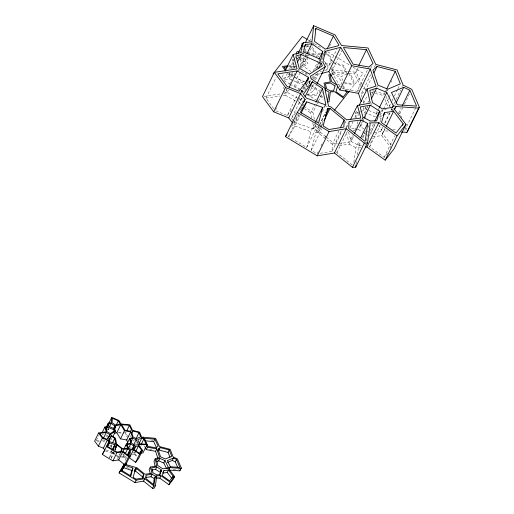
<?xml version="1.0" encoding="UTF-8"?>
<svg xmlns="http://www.w3.org/2000/svg" width="514" height="514" viewBox="0 0 514 514"><rect width="100%" height="100%" fill="white"/><g stroke="black" fill="none" stroke-linecap="round" stroke-linejoin="round"><path stroke-width="0.39" stroke-dasharray="2.57 1.93" d="M117.879 459.368L117.969 457.023L119.621 453.644M319.708 92.514L319.759 91.126M320.28 153.294L332.05 151.347L332.314 144.338L338.932 130.768M352.225 164.91L336.914 152.748L336.998 150.435M108.441 427.147L108.056 430.751L109.045 428.721M310.944 71.555L302.643 65.715L303.543 57.337M303.87 54.291L304.031 52.769M125.525 460.371L126.489 456.805M353.838 162.302L355.842 147.724L359.325 140.579M356.118 164.133L356.645 160.278M357.391 154.875L358.451 147.158L360.886 142.16M306.171 58.101L305.708 60.112L300.626 57.896M307.648 57.35L306.697 61.468L307.905 63.71L301.037 68.163M305.438 82.201L309.068 83.788L310.244 78.668M312.904 78.443L313.579 75.513L320.447 73.74M109.617 457.331L111.782 450.772M111.133 458.27L113.131 451.755M304.918 90.541L306.595 84.065M299.007 115.085L288.56 136.506L306.736 147.512L310.835 131.693L314.664 123.835M318.185 151.675L317.138 153.814L311.285 150.268L315.859 132.612L325.613 112.624M282.828 78.346L288.849 76.792L289.851 73.039M291.053 68.542L294.239 61.327M304.712 81.887L291.65 76.175L292.639 72.48M366.186 140.675L367.561 136.178M387.53 153.037L384.189 157.316L369.643 146.888L372.258 138.317M324.552 70.508L326.763 69.943L327.052 69.319L326.274 68.034M340.056 86.397L331.581 71.806L348.286 73.348M96.459 440.235L98.765 435.499M273.782 108.711L265.976 98.135L276.076 77.428M107.535 430.179L108.197 428.83M107.824 430.179L108.486 428.824M282.019 77.306L283.76 73.733M287.525 73.072L284.043 80.21L289.324 78.848L292.896 80.409M289.613 68.786L293.796 60.215M294.143 59.502L295.184 57.362M303.221 47.121L303.915 45.695M288.849 76.792L290.59 73.226M292.678 68.94L294.766 64.655M297.555 58.943L298.595 56.797M293.976 68.073L295.023 65.933M300.941 53.797L303.376 48.798M289.324 78.848L292.46 72.423M294.548 68.137L295.589 65.998M111.731 444.514L110.741 446.537L109.052 445.375M291.65 76.175L293.391 72.602M300.009 59.033L301.056 56.893L300.105 66.036L304.982 56.039M302.45 54.034L303.491 51.895M275.51 109.861L276.551 107.722M111.801 447.867L111.487 446.351L112.142 445.002M304.725 51.342L307.513 45.63M309.601 41.345L311.696 37.059M283.67 93.426L285.238 93.195L286.979 89.622M289.421 84.624L291.856 79.625M293.944 75.34L294.991 73.2M283.041 95.565L285.366 95.212L287.808 90.213M305.329 55.319L306.029 53.893M297.754 98.341L287.352 92.443L288.399 90.303M298.152 70.309L298.846 68.876M109.418 458.09L112.386 451.999M300.337 67.334L304.86 58.05M305.213 57.337L306.601 54.484M112.47 453.11L112.926 453.052L113.588 451.697M302.643 65.715L306.479 57.864M306.826 57.15L307.867 55.004M308.22 54.291L312.396 45.727M312.743 45.007L314.138 42.154M111.268 458.334L114.237 452.249M126.097 432.145L125.435 433.501L127.305 437.459M120.771 452.885L118.792 456.946L115.881 454.549M118.541 458.019L120.192 454.633M129.952 437.106L130.607 435.75M275.877 110.87L287.307 115.528L297.76 94.107M300.542 92.629L302.63 88.344M301.043 92.25L304.179 85.825M121.169 456.644L123.553 456.348L124.542 454.318M121.6 457.267L123.611 457.017L124.6 454.986M126.701 457.331L124.253 456.072L124.908 454.723M301.39 93.118L305.92 83.833M298.827 99.986L300.568 96.414M301.962 93.561L308.233 80.704M313.354 70.739L317.883 61.462M293.301 120.713L291.515 118.432L301.962 97.011M315.59 69.069L319.766 60.498M323.942 51.933L324.989 49.787M300.754 104.04L299.469 103.16L302.258 97.448M307.481 86.737L310.964 79.599M309.068 83.788L311.503 78.79M311.85 78.077L312.551 76.65M316.727 68.079L319.515 62.367M319.862 61.654L320.909 59.508M317.061 68.368L320.89 60.517M322.631 56.945L323.679 54.805M321.937 59.611L323.332 56.752M313.501 79.027L315.59 74.742M325.664 54.182L326.711 52.042M329.5 46.331L331.241 42.758M135.754 443.775L136.416 442.419M302.309 102.427L303.356 100.281M314.529 79.362L317.665 72.937M293.629 123.039L298.159 113.761M299.553 110.902L300.947 108.049M315.769 125.249L314.028 128.815L313.238 128.918L294.644 122.422L298.473 114.571M300.908 109.572L303.697 103.86M313.399 84.283L310.61 89.995L309.325 90.83M315.487 79.998L319.322 72.14M132.753 452.995L134.096 452.802L134.758 451.446M136.692 455.931L134.752 453.387L135.407 452.031M132.22 454.427L134.495 454.1L135.484 452.076M288.56 136.506L294.856 126.116L300.08 115.399M306.942 95.206L313.456 90.978L316.245 85.266M140.553 446.743L141.209 445.394M326.763 69.943L336.863 49.235M311.805 118.246L310.694 112.958L314.87 104.393M331.459 72.063L341.906 50.642M314.337 119.184L312.91 112.399L316.046 105.974M316.393 105.261L322.663 92.411M313.238 128.918L315.326 124.632M323.685 107.497L324.732 105.357M317.511 121.677L318.205 120.25M322.387 111.679L325.87 104.541M144.929 477.545L145.815 475.72M306.736 147.512L317.183 126.091M325.722 136.66L319.085 131.205L316.714 130.492L319.149 125.493M319.496 124.78L325.767 111.923M315.859 132.612L317.222 132.439L319.663 127.44M320.01 126.727L323.839 118.875M332.314 144.338L318.179 132.728L320.62 127.729M320.967 127.016L323.055 122.73M319.085 131.205L321.52 126.206M321.867 125.493L323.261 122.634M311.285 150.268L321.732 128.847M360.526 86.384L354.654 73.939L357.436 68.227M361.888 84.38L356.157 72.243L358.245 67.964M320.967 145.957L322.015 143.817M324.803 138.105L326.544 134.533M342.073 88.588L357.082 91.299L368.577 67.739M370.581 68.49L371.628 66.345M326.326 137.154L334.781 144.093L341.399 130.53M344.881 123.386L346.622 119.82M332.05 151.347L342.151 130.64M362.107 97.339L361.104 94.332L370.857 74.337M374.353 67.244L375.747 64.385M178.711 469.828L179.604 468.01M345.877 127.96L348.319 122.962M346.648 127.556L348.389 123.983M372.168 76.515L365.203 90.798L361.104 94.332M356.298 117.745L355.335 113.279L357.076 109.707M336.914 152.748L347.361 131.321M350.092 127.71L352.88 121.998M354.968 117.712L357.757 112.001M358.669 113.266L357.975 114.693L358.464 116.961M363.546 103.269L367.375 95.411M361.201 111.345L364.13 110.375L365.525 107.516M367.96 102.517L368.66 101.091M371.795 94.666L374.231 89.667M338.732 143.599L349.012 142.314L352.495 135.169M354.936 130.17L357.371 125.172M368.223 110.24L366.096 109.36L367.491 106.501M376.897 87.219L377.591 85.793M339.426 145.526L349.186 144.305L353.369 135.735M367.516 106.745L364.728 112.457L363.231 112.958M361.631 145.218L358.444 145.256L351.107 141.485L353.895 135.773M361.907 119.351L362.948 117.211M362.222 119.556L362.916 118.13M364.657 114.558L365.705 112.418M356.125 129.894L358.457 129.477L361.94 122.332M362.286 121.619L363.681 118.766M363.906 128.905L360.59 126.791L364.42 118.94M364.767 118.22L365.814 116.08M371.384 104.657L372.085 103.224M358.444 145.256L360.185 141.684M362.274 137.399L365.409 130.974M368.891 123.835L370.286 120.976M384.857 92.7L383.463 95.559L371.288 92.385M385.204 91.987L386.245 89.847M362.974 137.874L365.415 132.875M368.197 127.164L368.898 125.737M386.624 91.37L387.325 89.944M391.154 82.092L391.848 80.659M368.93 110.536L376.01 113.485L377.058 111.345M386.811 91.351L387.505 89.924M379.133 108.146L374.957 116.717L366.193 113.067M370.228 130.434L373.363 124.002M375.059 123.848L370.536 133.132L372.849 132.798M379.589 114.571L382.024 109.572M364.811 145.173L366.906 140.887M369.341 135.889L375.265 123.752M381.009 119.704L379.615 116.819L383.097 109.681M383.444 108.968L388.668 98.251M389.014 97.538L390.756 93.972M379.66 122.608L381.754 118.323M389.175 106.713L391.61 101.714M391.957 101.001L394.045 96.716M394.399 96.002L397.534 89.577M397.881 88.864L399.622 85.292M369.643 146.888L380.09 125.467M393.711 104.381L395.799 100.102M396.146 99.382L400.676 90.104M402.417 86.532L403.111 85.106M373.62 132.689L380.578 131.687L382.667 127.408M384.755 123.122L389.631 113.125M391.025 110.266L392.42 107.413M380.578 131.687L382.879 127.324M384.967 123.039L389.843 113.041M391.238 110.182L391.931 108.756M392.233 110.844L395.716 103.706M391.244 144.871L382.519 133.441L384.96 128.442M393.666 110.594L394.36 109.167M372.695 136.891L381.761 135.587L384.896 129.162M398.691 113.099L401.126 108.101M401.717 117.879L399.886 113.568L402.674 107.856M404.415 104.284L409.986 92.861M384.189 157.316L394.636 135.895M404.743 130.389L416.237 106.822M134.096 452.802L134.405 452.294M134.752 453.387L135.278 452.506M382.519 133.441L384.099 130.819L388.809 131.141M293.912 86.532L297.818 80.1L295.537 77.184M291.637 126.463L293.282 123.758M298.737 70.617L299.604 69.422M300.555 72.461L296.931 77.434L298.499 79.432L304.217 81.43M287.307 115.528L291.862 109.276M291.515 118.432L296.944 110.973M349.604 90.824L363.25 73.322L350.933 65.863M357.082 91.299L359.427 89.282M300.054 67.392L306.479 63.216L305.836 62.021L298.692 58.892M302.386 98.161L298.48 100.699L299.469 103.16M110.414 440.003L111.666 439.194L111.133 438.198M347.117 73.997L340.981 76.631L342.966 80.717M376.01 113.485L377.475 112.855M380.411 111.602L386.277 109.084M379.615 116.819L382.5 115.579M383.219 115.271L388.276 113.106M331.774 73.894L333.239 73.406L331.588 68.446M332.192 74.896L333.541 74.453L338.649 76.58L341.919 83.313L341.463 84.065L336.439 84.784M355.335 113.279L357.532 112.553M358.264 112.309L360.468 111.583M311.612 53.951L314.703 52.878L311.972 48.38M307.963 55.975L309.492 55.583M313.309 54.6L315.596 54.015L317.177 56.643M320.132 71.645L321.603 71.266M102.183 434.78L103.442 434.452M351.621 128.622L356.138 127.813M353.015 130.447L355.347 130.029M309.788 96.15L318.397 94.724M288.482 65.619L293.796 64.815L292.228 59.033M288.637 66.614L293.86 65.831L295.254 66.614M264.048 96.388L280.528 93.901M265.976 98.135L279.937 96.034M96.15 440.851L99.954 440.28M97.242 441.372L99.401 441.044M339.034 86.448L340.544 86.23M307.796 82.677L308.188 82.632L307.886 81.186M320.935 89.969L318.564 90.271L312.525 85.311M334.781 144.093L337.942 143.702M291.457 67.038L295.389 66.582M358.451 147.158L360.757 147.126M157.155 477.243L158.749 477.223M343.956 82.754L353.548 83.416L350.169 75.487L348.948 74.89M344.74 83.737L354.609 84.412M392.754 129.567L396.75 129.836M173.115 469.449L176.315 469.667M320.685 53.552L316.014 53.115L312.788 47.815L309.936 46.588M321.462 53.623L329.256 54.343L332.809 61.866M320.042 54.407L316.965 54.124L318.545 56.983M323.12 54.69L328.504 55.191L331.768 62.104L329.718 63.871L322.606 62.586M331.234 69.936L347.586 71.452M348.37 71.523L356.157 72.243M349.083 73.425L354.654 73.939M118.561 432.248L122.248 432.589M122.987 432.659L125.936 432.936L127.556 436.36M118.496 432.859L123.893 433.353M151.302 440.472L152.864 440.614M324.989 63.916L330.412 64.899M149.356 449.287L151.726 449.718M333.13 62.554L343.789 65.336L346.809 72.911M333.779 63.62L342.909 65.998L345.414 72.294L339.182 74.96L334.222 72.898L332.23 66.891M366.193 89.263L363.906 88.665L362.222 85.099M372.284 90.849L373.806 91.248M374.571 91.447L385.23 94.229M132.773 440.125L134.302 440.524M126.643 467.567L131.038 468.832M317.222 132.439L318.179 132.728M112.752 452.397L115.297 454.074M112.926 453.052L115.02 454.601M302.958 82.799L298.602 81.276L295.454 86.474L300.645 89.616M294.856 126.116L310.835 131.693M106.07 449.943L111.596 451.87L111.538 450.322M105.454 450.939L110.793 452.802M288.752 73.508L293.481 75.436M288.02 74.125L292.8 76.072M128.802 446.37L131.539 447.508M307.796 45.662L309.222 46.279M306.119 45.862L310.507 47.751M304.68 51.207L306.819 52.126M307.533 52.434L311.099 53.97M311.812 54.272L316.81 56.424M297.728 56.624L299.906 57.574M295.839 57.645L297.979 58.583M293.61 80.724L308.606 87.284M105.833 434.883L108.017 435.833M106.276 436.309L107.612 436.894M347.528 73.258L351.12 75.005L354.936 83.981M393.422 110.426L391.27 109.379L390.409 107.214M398.453 112.868L399.886 113.568M349.186 144.305L355.842 147.724M123.611 457.017L125.834 458.154M285.366 95.212L295.82 101.136M102.941 439.682L105.029 440.864M102.28 440.607L104.766 442.014M307.822 39.758L309.878 40.998M310.559 41.416L322.194 48.457M327.669 51.773L334.511 55.917M335.192 56.334L350.246 65.451M301.294 90.008L304.539 91.974M307.989 94.062L309.743 95.129L317.202 93.895L317.331 90.387L311.445 85.555M284.062 80.57L289.536 83.885M290.224 84.296L303.221 92.173M307.147 94.544L316.226 100.044M316.907 100.461L318.963 101.701M325.118 105.434L327.855 107.092M367.221 131.019L369.206 132.291M358.457 129.477L362.46 132.027M363.122 132.451L365.126 133.73M365.788 134.154L367.793 135.433M305.188 72.744L307.629 74.421L307.944 75.931M301.461 71.221L306.524 74.697M301.39 104.483L303.311 105.8M303.954 106.244L312.91 112.399M301.834 106.867L303.729 108.171M304.365 108.608L310.694 112.958M109.559 445.028L111.487 446.351M301.776 52.672L306.633 56.09M308.991 74.382L310.276 75.288M320.858 95.565L323.306 97.512M320.203 96.157L323.807 99.022M115.605 455.083L117.969 457.023M293.751 121.285L294.644 122.422M381.761 135.587L391.34 148.141M342.922 85.575L346.314 90.021M342.536 86.641L344.933 89.783M134.495 454.1L137.694 458.295M324.437 61.172L328.87 68.465M320.588 60.395L321.815 62.445M319.541 60.588L320.331 61.905M143.92 445.689L144.71 447.007M311.047 86.5L313.456 90.978M379.081 125.217L381.484 130.177M405.694 127.215L406.915 130.087M386.098 96.394L390.12 106.494M384.935 99.26L388.179 107.4M363.102 100.346L364.105 103.346M365.351 107.105L366.096 109.36M363.147 107.413L364.13 110.375M348.55 132.008L351.107 141.485M346.41 132.663L349.012 142.314M293.404 59.091L294.233 62.149M286.317 88.62L287.352 92.443M283.593 87.104L284.415 90.149M284.621 90.907L285.238 93.195M123.694 454.029L124.253 456.072M122.788 453.541L123.553 456.348M359.935 123.765L360.59 126.791M357.101 121.465L357.75 124.439M309.055 81.206L309.531 83.467M315.602 125.217L316.714 130.492M312.756 122.775L314.028 128.815"/><path stroke-width="0.77" d="M121.927 448.915L121.837 451.253L116.858 452.082L114.898 450.894L116.427 444.995L117.205 445.034L121.927 448.915L120.276 452.294M142.449 478.206L142.5 476.806L143.682 474.377L136.615 468.575L135.458 468.517L134.27 470.946L135.433 471.004L142.5 476.806M143.682 474.377L143.554 477.885L136.094 479.119L133.165 477.345L135.458 468.517M344.155 120.058L343.892 127.067L328.979 129.534L323.126 125.988L327.701 108.338L330.02 108.448L344.155 120.058L340.326 127.915M141.363 452.924L142.886 453.027L147.062 444.629L144.511 438.628L141.633 437.228L139.609 432.165L132.483 430.308L129.894 424.821L121.047 423.999L118.888 420.452L111.737 417.374L111.165 422.746L108.274 423.08L106.295 427.134M301.699 46.858L302.091 43.208M401.37 132.002L406.863 132.381L407.525 131.52L419.366 107.246L411.727 89.288L403.111 85.106L397.071 69.949L375.747 64.385L367.998 47.969L341.514 45.515L335.07 34.907L313.668 25.7L311.947 41.756L303.299 42.758L298.075 53.469M315.872 28.495L314.484 41.441L325.336 49.074L338.604 45.662L338.893 45.039L333.432 36.044L315.872 28.495L315.178 29.921M125.988 463.185L125.782 464.675L129.74 456.56L130.659 449.853L133.492 449.821L139.602 454.203L135.645 462.311L129.534 457.935L133.492 449.821M129.791 450.046L128.783 455.95L123.463 451.722L123.553 449.403L127.568 448.902L129.791 450.046L127.151 455.449M153.352 485.12L154.264 478.495L155.446 476.067L152.118 474.358L146.111 475.116L145.982 478.579L153.943 484.908L155.446 476.067M146.284 445.233L147.467 447.206L156.764 448.883L159.591 457.396L155.196 458.848L156.725 465.915L150.326 467.059L152.035 473.362L144.916 474.255L137.065 467.811L124.17 464.084L119.081 472.951L134.957 482.569L143.567 481.143L152.574 488.3L154.187 488.249L155.369 485.82L156.751 475.791L160.985 475.733L170.128 482.286L168.939 484.715L159.803 478.161L156.269 478.206M292.826 123.174L288.72 117.931L273.686 111.808L262.481 96.619L274.322 72.345L285.527 87.528L300.561 93.651L305.123 99.478L297.317 112.348L285.476 136.628L317.234 155.858L334.447 153.011L352.469 167.326L355.694 167.223L356.009 164.904M367.683 123.444L365.261 141.099L364.677 141.119L348.755 128.468L349.012 121.529L361.027 120.025L367.683 123.444L360.719 137.726M355.694 167.223L367.536 142.943L370.292 122.878L378.76 122.775L397.039 135.882L385.198 160.162L366.919 147.049L365.377 147.068M114.776 425.99L114.159 428.676L108.338 426.132L109 423.664L111.12 423.414L114.776 425.99L113.459 428.689M125.994 445.972L129.618 438.532L132.561 437.562L130.672 431.876L124.459 430.751L120.764 424.596L115.663 425.913L114.821 429.582L115.624 431.079L112.984 436.489M322.76 51.464L320.909 59.508L303.491 51.895L305.47 44.512L311.831 43.774L322.76 51.464L318.931 59.316M359.164 105.428L367.176 88.999L375.972 86.095L370.318 69.075L351.73 65.715L340.686 47.307L325.42 51.233L322.888 62.226L325.298 66.704L316.939 83.84M114.75 444.687L113.376 449.975L107.304 446.293L109.411 442.824L114.75 444.687L112.438 449.422M130.267 476.234L131.757 470.483L132.94 468.055L124.953 465.266L121.805 470.458L130.89 475.964L132.94 468.055M322.676 107.413L318.577 123.231L300.401 112.225L306.697 101.836L322.676 107.413L315.358 122.409M108.274 423.08L107.4 426.337L104.888 426.986L102.247 432.396M296.16 54.529L296.906 51.741L299.064 51.49M303.299 42.758L300.69 52.518L293.166 54.452L285.154 70.874M132.785 449.191L133.781 445.934L130.665 443.948L127.286 444.546L128.211 447.957L130.659 449.217L132.785 449.191L134.7 445.169L138.054 444.687L138.362 444.18L136.178 439.682L132.76 438.256L130.505 439.007L131.378 443.049L134.7 445.169M135.42 446.422L134.405 449.763L139.262 453.252L141.652 450.18L138.452 445.985L135.42 446.422L134.43 448.452M159.385 475.135L161.422 469.924L156.757 466.95L151.701 467.849L153.082 472.951L156.751 474.833L159.931 474.795L161.422 469.924M163.876 470.657L162.347 475.656L169.62 480.866L173.199 476.279L168.457 470.066L163.876 470.657L162.687 473.079L167.268 472.488L168.457 470.066M337.525 86.667L335.995 91.665L343.268 96.876L346.847 92.289L345.408 90.406M379.634 111.152L376.653 120.899L370.286 120.976L362.948 117.211L360.192 107.002L370.298 105.197L379.634 111.152L374.757 121.15M384.536 112.611L381.484 122.608L396.031 133.036L403.182 123.861L393.602 111.307L384.536 112.611L383.142 115.47M143.258 438.243L154.855 439.181L158.119 446.094L156.07 447.861L148.167 446.435L145.713 442.336M104.888 426.986L106.192 431.818L98.585 432.968L94.634 441.083L98.38 446.152L103.398 448.202L104.927 450.148M108.769 423.465L111.737 417.374M108.338 425.014L109 423.664M106.237 429.73L107.561 427.025L114.243 429.948L114.673 430.751L110.375 433.54L106.899 431.567L105.794 427.481L107.561 427.025M98.38 446.152L102.331 438.044L98.585 432.968M103.597 437.902L106.237 432.492L109.964 434.606L109.418 436.251M109.476 426.8L111.12 423.414M107.985 438.667L109.964 434.606M103.398 448.202L107.355 440.087L102.331 438.044M113.658 429.248L115.637 425.187L120.167 423.838L118.342 420.837L112.476 418.312L112.013 422.636L115.637 425.187M114.673 427.937L115.663 425.913M116.035 425.566L118.342 420.837M124.105 464.232L118.683 459.927L112.926 460.878L102.318 454.447L108.884 442.034L107.355 440.087M113.253 431.978L114.243 429.948M108.679 441.507L111.32 436.097L114.699 438.423L115.817 443.723L109.334 441.59L108.293 440.254L111.32 436.097M106.906 446.088L108.884 442.034M107.028 446.319L108.017 444.295M107.432 446.878L109.411 442.824M305.31 42.835L313.668 25.7M304.423 46.652L305.47 44.512M297.33 62.425L301.165 54.574L321.166 63.318L322.451 65.715L309.595 74.061L299.193 68.163L295.884 55.93L301.165 54.574M114.622 433.276L116.806 432.711L121.047 423.999M273.686 111.808L285.527 87.528M112.72 442.483L114.699 438.423M289.202 87.361L297.208 70.938L308.355 77.254L308.708 78.122L307.661 80.268M112.585 449.846L115.554 443.762M306.954 53.771L311.831 43.774M115.766 446.345L116.427 444.995M115.232 448.317L116.884 444.938M114.892 449.763L117.205 445.034M127.658 442.83L126.714 439.984L120.501 438.866L124.459 430.751M126.752 430.796L129.393 425.386L121.683 424.673L124.928 430.231L130.203 431.188L131.571 430.006L129.393 425.386M112.926 460.878L116.884 452.763L122.64 451.812L128.661 456.593L129.74 456.56M126.714 439.984L130.672 431.876M124.06 448.754L126.367 444.019L130.64 443.254L129.618 438.532M118.683 459.927L122.64 451.812M131.597 433.726L132.92 431.021L139.018 432.608L140.695 436.816L136.531 438.603L133.216 437.221L131.545 432.203L132.92 431.021M305.22 83.679L308.355 77.254M288.72 117.931L300.561 93.651M125.255 453.631L127.568 448.902M130.781 442.316L132.76 438.256M128.352 448.677L130.665 443.948M127.69 455.301L129.669 451.247M136.049 438.693L139.018 432.608M324.719 52.659L325.42 51.233M123.276 465.909L124.17 464.084M133.537 445.092L136.178 439.682M327.161 48.894L333.432 36.044M132.137 449.313L133.781 445.934M124.703 464.707L128.661 456.593M121.799 470.94L124.953 465.266M318.725 68.317L321.166 63.318M305.098 96.716L312.409 81.72L322.535 88.678L325.87 104.541L325.079 104.638L306.485 98.148L303.356 94.152L312.409 81.72M303.729 102.331L305.123 99.478M139.198 443.37L141.832 437.96L143.875 438.95L146.13 444.25L139.718 443.813L137.733 439.714L141.832 437.96M135.812 451.395L138.452 445.985M138.574 445.747L139.236 444.392L147.062 444.629M301.127 113.26L306.697 101.836M141.241 444.359L143.875 438.95M140.335 452.885L141.652 450.18M139.236 444.392L138.703 445.272L142.59 450.367L138.632 458.475L135.645 462.311M321.211 73.547L328.844 71.581L340.686 47.307M135.433 471.004L136.615 468.575M157.933 458.404L155.581 451.311L146.284 449.634L147.467 447.206M315.917 102.247L322.535 88.678M156.603 447.829L153.667 441.61L154.855 439.181M134.957 482.569L136.139 480.14L144.749 478.714L153.763 485.871L155.369 485.82M155.581 451.311L156.764 448.883M150.326 467.059L149.144 469.488L150.281 473.69M143.567 481.143L144.749 478.714M157.92 450.919L158.942 450.033L160.13 447.604L169.26 449.988L171.766 456.278L165.534 458.951L160.574 456.888L158.081 449.377L160.13 447.604M155.196 458.848L154.007 461.276L155.08 466.224M327 109.765L327.701 108.338M325.58 115.303L329.063 108.165M324.103 120.591L330.02 108.448M145.68 477.448L150.936 476.786L152.118 474.358M156.68 461.533L158.71 460.865L159.893 458.437L165 460.57L168.271 467.297L167.68 468.511M361.181 101.496L358.476 93.355L339.889 89.995L351.73 65.715M151.964 470.021L155.569 469.372L156.757 466.95M155.864 477.609L156.751 475.791M170.025 457.312L168.072 452.416L169.26 449.988M166.433 468.382L163.818 462.992L165 460.57M358.83 65.368L366.495 49.659L343.423 47.526L353.124 64.166L368.923 67.026L373.023 63.492L366.495 49.659M152.574 488.3L153.763 485.871M159.803 478.161L160.985 475.733M317.234 155.858L329.076 131.578L346.288 128.731L364.31 143.046L367.536 142.943M167.513 462.465L172.286 460.416L173.469 457.987L176.52 459.471L179.9 467.399L170.307 466.744L167.333 460.621L173.469 457.987M168.984 468.832L169.575 467.618L180.954 468.395L181.288 467.971L177.471 458.996L173.16 456.901L170.14 449.326L159.481 446.544L155.607 438.333L142.365 437.106M169.414 468.569L170.307 466.744M177.793 467.669L175.338 461.9L176.52 459.471M358.476 93.355L370.318 69.075M172.608 477.493L173.199 476.279M169.575 467.618L168.785 468.929L174.599 476.549L173.417 478.977L168.939 484.715M350.484 119.698L357.448 105.415L370.234 103.134L367.176 88.999M334.447 153.011L346.288 128.731M169.151 470.098L179.772 470.824L180.954 468.395M181.288 467.971L179.772 470.824M373.909 72.943L377.045 66.518L395.305 71.279L400.316 83.866L387.852 89.205L377.944 85.08L372.946 70.052L377.045 66.518M354.416 133.589L361.027 120.025M371.346 98.894L376.569 88.183L386.798 92.436L393.326 105.903L392.632 107.33M364.028 118.053L370.298 105.197M386.599 89.134L395.305 71.279M379.48 107.432L386.798 92.436M352.469 167.326L364.31 143.046M366.919 147.049L378.76 122.775M396.063 102.993L403.721 87.284L409.831 90.252L416.584 106.109L397.399 104.792L391.456 92.539L403.721 87.284M386.29 126.303L393.602 111.307M394.546 109.398L395.941 106.539L418.704 108.101L419.366 107.246M402.173 105.961L409.831 90.252M402.488 125.287L403.182 123.861M395.941 106.539L394.36 109.167L405.989 124.401L394.148 148.681L385.198 160.162M406.863 132.381L418.704 108.101M168.271 467.297L167.815 468.055L162.79 468.774L157.824 465.607L156.513 459.555L159.893 458.437M393.326 105.903L392.42 107.413L382.377 108.859L372.432 102.511L369.817 90.413L376.569 88.183M285.476 136.628L287.12 133.916M102.318 454.447L104.181 451.376M119.081 472.951L122.981 466.513M308.708 78.122L299.148 91.248L287.005 86.301L277.817 73.855L297.208 70.938M110.08 434.895L106.886 439.284L102.826 437.632L99.755 433.469L106.237 432.492M273.114 73.939L302.348 36.443L307.141 39.34M334.498 110.195L349.115 91.447M139.602 454.203L142.59 450.367M397.039 135.882L405.989 124.401M170.128 482.286L174.599 476.549M325.298 66.704L310.321 76.419L311.311 78.886L324.752 88.125L328.555 106.212L330.926 106.925L346.622 119.82L360.854 118.034L357.448 105.415M115.624 431.079L110.619 434.33L110.953 435.152L115.444 438.236L116.71 444.282L122.75 448.831L127.511 448.234L126.367 444.019M108.538 441.224L109.79 440.414M331.042 74.132L328.844 74.858L330.374 81.925L323.981 83.069L325.683 89.378M331.511 75.121L330.161 75.564L331.472 81.617L336.439 84.784M287.724 65.734L282.417 66.531L285.681 70.964M287.891 66.724L284.165 67.289L286.002 69.775M274.322 72.345L297.079 68.915L293.166 54.452M327.591 100.917L329.095 92.083L325.767 90.374M327.412 101.881L329.018 101.83L330.399 91.8L334.633 91.749L343.776 98.302M145.211 440.826L153.667 441.61M158.293 448.973L159.822 449.364M158.942 450.033L168.072 452.416M123.771 467.695L131.757 470.483M158.71 460.865L163.818 462.992M172.286 460.416L175.338 461.9M150.936 476.786L154.264 478.495M297.317 112.348L329.076 131.578M106.276 446.332L116.884 452.763M120.263 470.522L136.139 480.14M160.368 470.413L161.608 471.203M155.569 469.372L160.239 472.353M346.796 90.657L348.248 92.559M167.268 472.488L172.017 478.707M328.844 71.581L339.889 89.995M145.102 447.662L146.284 449.634M116.806 432.711L120.501 438.866M335.07 85.934L333.58 90.811L330.399 90.849L326.731 88.961L325.349 83.859L330.406 82.96L335.07 85.934"/></g></svg>
